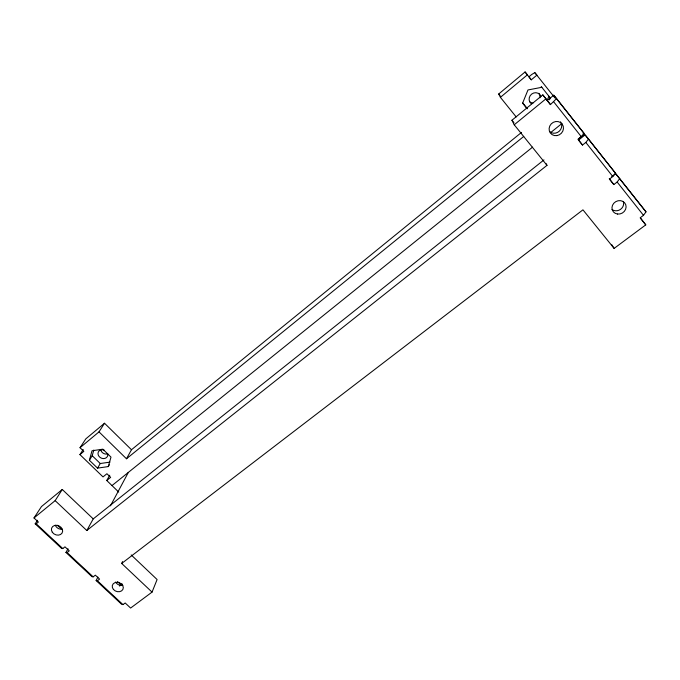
<?xml version="1.0" encoding="UTF-8"?>
<svg xmlns="http://www.w3.org/2000/svg" width="680" height="680" viewBox="0 0 680 680"><rect width="100%" height="100%" fill="white"/><g stroke="black" fill="none" stroke-linecap="round" stroke-linejoin="round"><path stroke-width="1.02" d="M89.386 460.258L92.004 450.763L102.841 449.174L110.993 457.113L108.298 466.573L97.529 468.129L89.386 460.258L92.216 455.71L93.78 450.05M97.869 577.073L96.135 580.567L121.644 604.308L122.978 604.613L125.171 602.973L130.619 608.048L152.048 592.11L157.106 579.538L131.189 554.923M547.34 99.934L548.887 96.212L550.256 97.92L549.474 99.798M119.663 586.135L120.47 584.35L122.443 584.103M152.048 592.11L121.686 563.448L122.561 561.578M110.457 505.835L128.358 472.396M93.236 518.891L62.271 489.481L55.157 500.642L86.81 530.519L93.236 518.891L543.966 159.902M131.478 449.743L104.525 423.24L99.016 431.876L126.489 458.771L131.478 449.743L521.5 132.43M96.135 580.567L97.384 580.779L99.569 579.096L95.353 575.169L93.168 576.852L91.945 576.657L65.951 552.457L68.034 548.777M118.719 492.065L106.752 480.505L109.744 475.226M108.298 466.573L109.361 464.738M97.529 468.129L100.275 463.522L109.99 462.119M65.951 552.457L67.091 552.56L69.266 550.842L64.974 546.839L62.798 548.564L61.676 548.479L35.181 523.812L37.477 520.268M106.752 480.505L110.653 477.351L106.922 473.739L103.02 476.901L79.934 454.606L83.215 449.531M35.181 523.812L36.21 523.804L38.377 522.036L34 517.956L41.463 506.575L62.271 489.481M79.934 454.606L83.819 451.375L80.028 447.704L85.816 438.863L104.525 423.24M121.686 563.448L582.947 209.839L614.116 248.412L645.762 224.868L640.178 217.812L643.492 215.331L646 211.854L615.715 173.697L611.66 176.817M588.531 139.06L585.828 142.443L582.505 145.061L578.604 140.046L585.089 134.904L588.531 139.06L615.409 173.102L612.799 176.536L609.484 179.095L613.827 184.569L617.142 182.028L619.744 178.594M582.505 145.061L578.06 139.451L581.383 136.816L584.103 133.441L556.58 98.583L553.741 95.2L547.264 100.504L550.443 104.609L556.58 98.583M516.179 116.926L500.404 97.334L498.712 93.984L525.087 71.953L531.275 79.823L536.919 75.14L534.82 72.641L531.692 74.511L528.938 76.806L531.275 79.823M80.028 447.704L99.016 431.876M500.404 97.334L527.348 74.877L525.087 71.953M86.81 530.519L547 165.35L514.233 124.788L511.938 120.241L542.818 94.885L547.264 100.504M34 517.956L55.157 500.642M514.233 124.788L545.895 98.864L542.818 94.885M126.489 458.771L523.727 136.451M111.996 485.571L532.576 147.144M550.656 132.591L561.943 123.513M578.196 139.026L583.84 134.546M541.858 87.295L527.977 89.956L522.614 103.156L527.136 108.808M36.21 523.804L62.798 548.564M67.091 552.56L93.168 576.852M97.384 580.779L122.978 604.613M57.426 525.274L61.251 528.861M117.529 581.587L120.47 584.35M92.216 455.71L100.275 463.522M584.103 133.441L553.741 95.2M615.409 173.102L585.089 134.904M646 211.854L615.715 173.697M511.938 120.241L513.944 122.715M498.712 93.984L500.029 95.625M522.81 103.003L527.289 108.596M545.895 98.864L550.443 104.609M553.766 101.906L581.383 136.816M585.828 142.443L612.799 176.536M617.142 182.028L643.492 215.331M541.203 86.504L550.256 97.92M534.82 72.641L554.957 97.979M583.049 133.705L584.366 135.371M640.492 218.119L645.762 224.868M609.237 178.687L613.827 184.569M611.864 244.808L614.116 248.412M545.989 163.531L547 165.35M538.917 93.33A6.222 5.831 -46.4 0 1 539.912 97.775M532.942 103.114A6.222 5.831 -46.4 0 1 530.119 101.983M531.284 103.725A6.29 5.89 -46 0 1 531.692 94.044A6.29 5.89 -46 0 1 540.906 96.356M107.635 453.424A5.066 4.301 25.9 0 1 103.487 458.592A5.066 4.301 25.9 0 1 97.996 453.322A5.066 4.301 25.9 0 1 104.04 449.973M107.007 454.044A5.024 4.267 25.9 0 1 100.929 450.415M623.313 201.535A7.157 6.503 -30.9 0 1 620.483 209.389A7.157 6.503 -30.9 0 1 612.009 209.465M560.473 121.839A7.31 6.817 -41 0 1 559.385 131.095A7.31 6.817 -41 0 1 550.027 131.886M122.817 585.267A5.61 4.556 20.5 0 1 115.608 582.004M62.254 529.21A5.746 4.709 24.9 0 1 55.25 525.138M617.559 214.047A7.242 6.571 -30.6 0 0 625.762 204.731A7.242 6.571 -30.6 0 0 613.777 203.269A7.242 6.571 -30.6 0 0 617.559 214.047M556.852 135.609A7.404 6.893 -40.6 0 0 562.215 124.143A7.404 6.893 -40.6 0 0 549.797 125.97A7.404 6.893 -40.6 0 0 556.852 135.609M113.416 589.424A5.661 4.59 20.5 0 0 122.919 589.365A5.661 4.59 20.5 0 0 116.969 582.292A5.661 4.59 20.5 0 0 113.416 589.424M52.283 532.211A5.806 4.743 24.8 0 0 62.033 533.137A5.806 4.743 24.8 0 0 56.772 525.3A5.806 4.743 24.8 0 0 52.283 532.211"/></g></svg>
